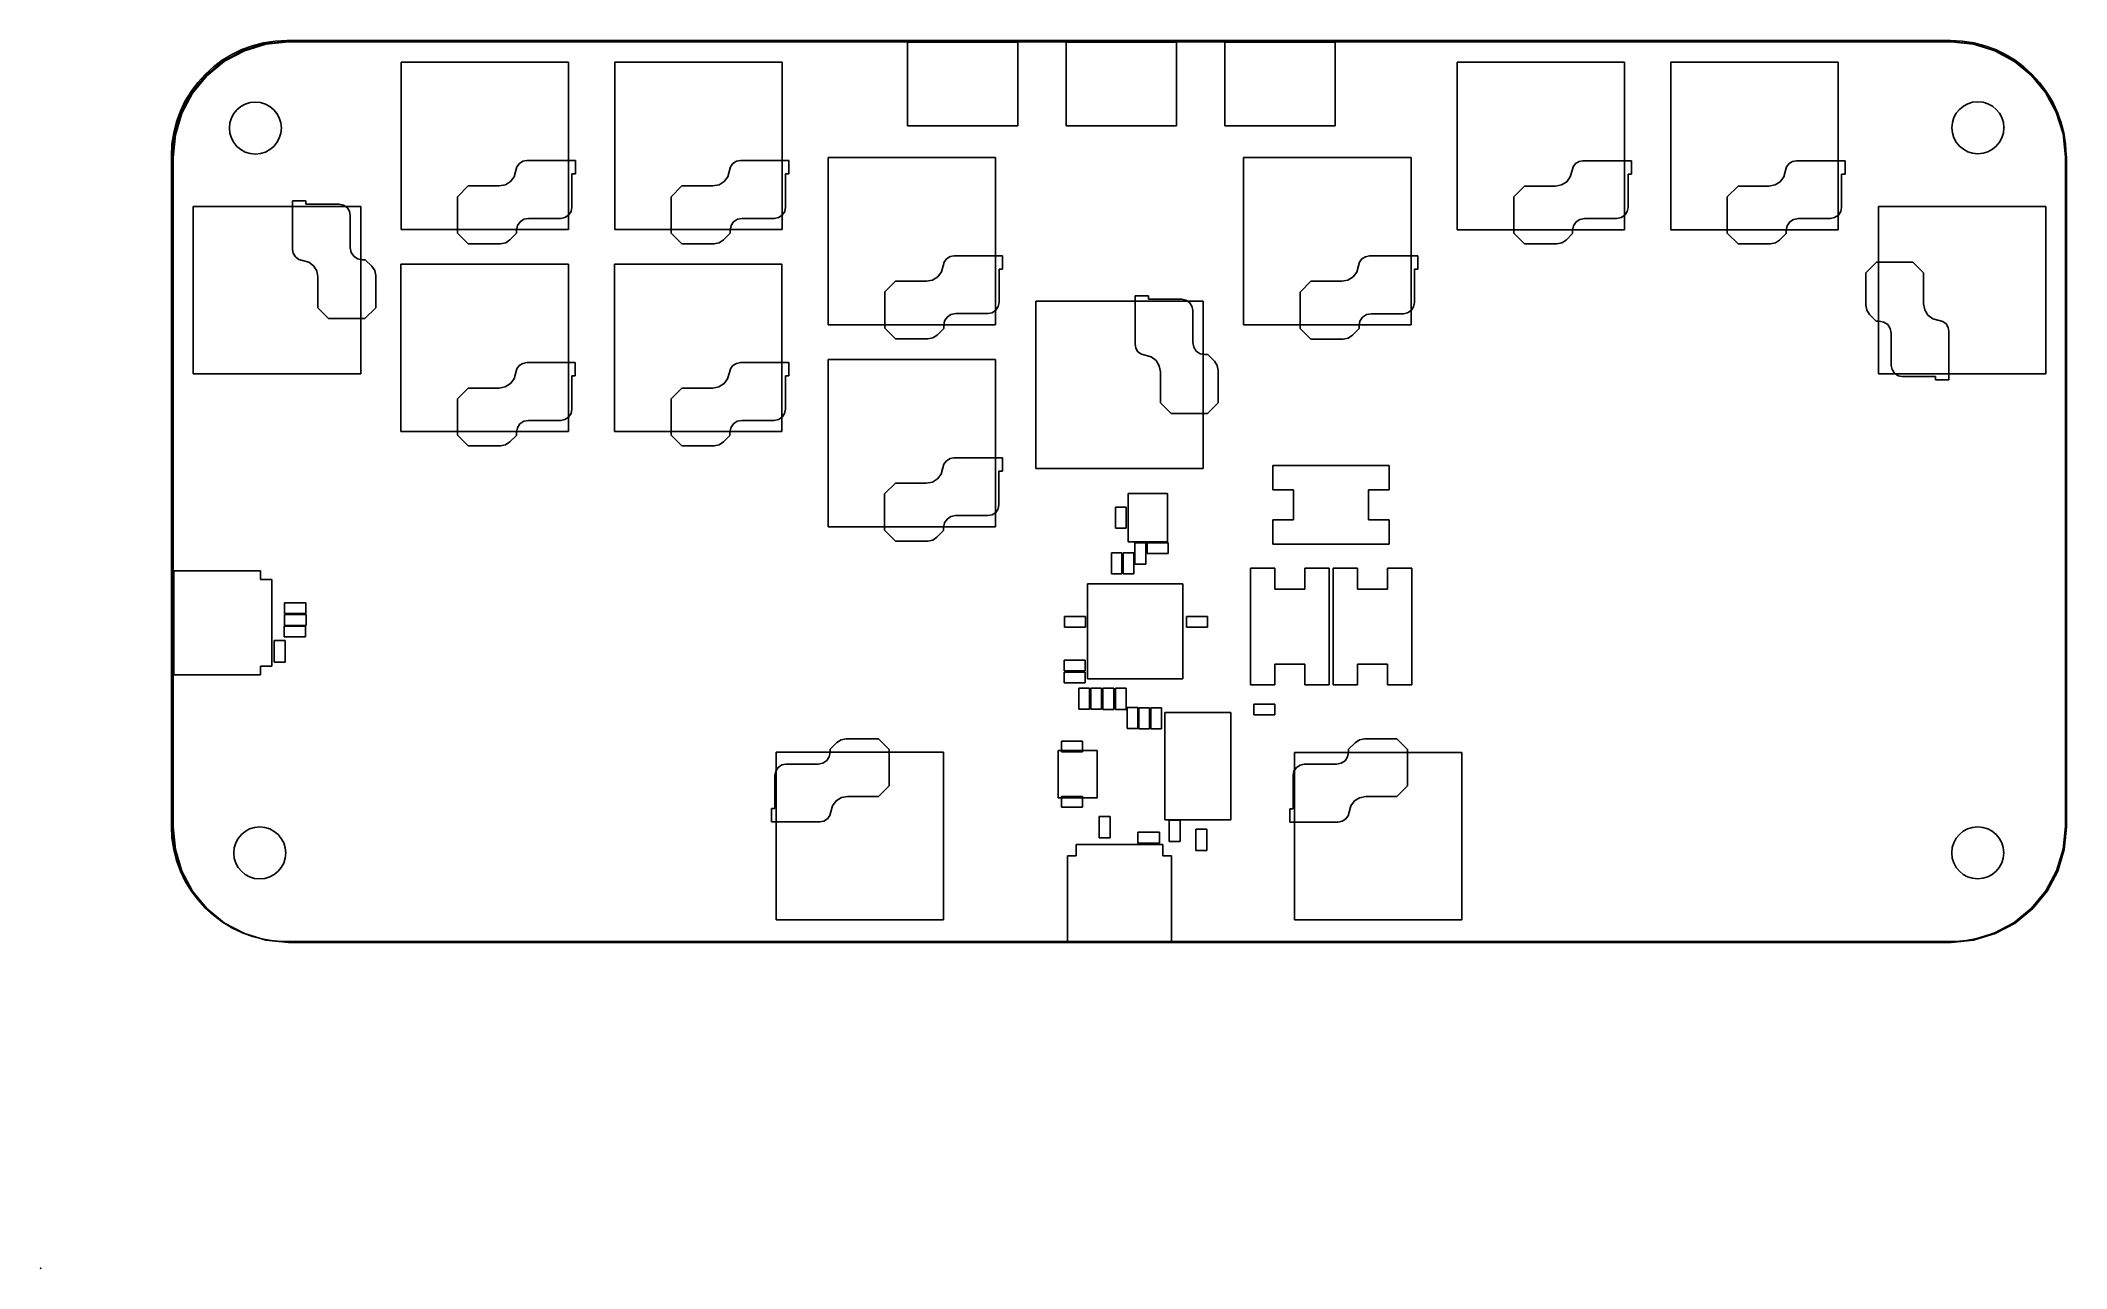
# Model space of a CAD drawing. Header units: millimetres. Extents: x 0 to 175, y 0 to 106.
import ezdxf

# ---------------------------------------------------------------- set-up
doc = ezdxf.new("R2010")
doc.units = ezdxf.units.MM
doc.header["$MEASUREMENT"] = 0
for name, color, linetype in [('MeisterboxS Acryl v2_Löcher', 7, 'Continuous'), ('MeisterboxS Acryl v2_MeisterboxS_fbr4-Edge_Cuts', 7, 'Continuous'), ('MeisterboxS Acryl v2_MeisterboxS_fbr4-F_Courtyard', 7, 'Continuous'), ('MeisterboxS Acryl v2_MeisterboxS_fbr4-User_Eco1', 7, 'Continuous')]:
    doc.layers.add(name, color=color, linetype=linetype)

msp = doc.modelspace()

# ---------------------------------------------------------------- linework, layer by layer
at = {"layer": 'MeisterboxS Acryl v2_Löcher'}
for p, q in [((165.443386, 106.364355), (21.341227, 106.364355)), ((11.334133, 96.35726), (11.334133, 38.316108)), ((175.45048, 38.316108), (175.45048, 96.35726)), ((21.341227, 28.309014), (165.443386, 28.309014))]:
    msp.add_line(p, q, dxfattribs=at)
for centre in [(18.609291, 98.778974), (167.815072, 98.808995), (18.98956, 35.994463), (167.805065, 36.00447)]:
    msp.add_circle(centre, 2.251596, dxfattribs=at)
for centre, start, end in [((21.341228, 96.35726), 90.00000546, 180), ((165.443386, 96.35726), 0, 90), ((21.341228, 38.316109), 180.00000546, 269.99999454), ((165.443386, 38.316109), 270, 359.99999454)]:
    msp.add_arc(centre, 10.007095, start, end, dxfattribs=at)
for p in [(20.860887, 98.778974), (170.066668, 98.808995), (21.241157, 35.994463), (170.056661, 36.00447), (0, 0)]:
    msp.add_point(p, dxfattribs=at)
at = {"layer": 'MeisterboxS Acryl v2_MeisterboxS_fbr4-Edge_Cuts'}
for p, q in [((17.50187, 105.483201), (15.803264, 104.561264)), ((17.50187, 105.483201), (15.803264, 104.561264)), ((19.378919, 106.065849), (17.50187, 105.483201)), ((19.378919, 106.065849), (17.50187, 105.483201)), ((21.3942, 106.269), (19.378919, 106.065849)), ((21.3942, 106.269), (19.378919, 106.065849)), ((21.3942, 106.269), (165.394, 106.269)), ((21.3942, 106.269), (165.394, 106.269)), ((167.409281, 106.065849), (165.394, 106.269)), ((167.409281, 106.065849), (165.394, 106.269)), ((169.28633, 105.483201), (167.409281, 106.065849)), ((169.28633, 105.483201), (167.409281, 106.065849)), ((170.984936, 104.561264), (169.28633, 105.483201)), ((170.984936, 104.561264), (169.28633, 105.483201)), ((15.803264, 104.561264), (14.323309, 103.340245)), ((15.803264, 104.561264), (14.323309, 103.340245)), ((172.464891, 103.340245), (170.984936, 104.561264)), ((172.464891, 103.340245), (170.984936, 104.561264)), ((13.102216, 101.860351), (12.180194, 100.161791)), ((13.102216, 101.860351), (12.180194, 100.161791)), ((14.323309, 103.340245), (13.102216, 101.860351)), ((14.323309, 103.340245), (13.102216, 101.860351)), ((173.685984, 101.860351), (172.464891, 103.340245)), ((173.685984, 101.860351), (172.464891, 103.340245)), ((174.608006, 100.161791), (173.685984, 101.860351)), ((174.608006, 100.161791), (173.685984, 101.860351)), ((12.180194, 100.161791), (11.597452, 98.284771)), ((12.180194, 100.161791), (11.597452, 98.284771)), ((175.190748, 98.284771), (174.608006, 100.161791)), ((175.190748, 98.284771), (174.608006, 100.161791)), ((11.597452, 98.284771), (11.3942, 96.2695)), ((11.597452, 98.284771), (11.3942, 96.2695)), ((175.394, 96.2695), (175.190748, 98.284771)), ((175.394, 96.2695), (175.190748, 98.284771)), ((11.3942, 38.2695), (11.3942, 96.2695)), ((11.3942, 38.2695), (11.3942, 96.2695)), ((175.394, 96.2695), (175.394, 38.2695)), ((175.394, 96.2695), (175.394, 38.2695)), ((11.3942, 38.2695), (11.588123, 36.309487)), ((11.3942, 38.2695), (11.588123, 36.309487)), ((175.200077, 36.309487), (175.394, 38.2695)), ((175.200077, 36.309487), (175.394, 38.2695)), ((11.588123, 36.309487), (12.155405, 34.442666)), ((11.588123, 36.309487), (12.155405, 34.442666)), ((174.632795, 34.442666), (175.200077, 36.309487)), ((174.632795, 34.442666), (175.200077, 36.309487)), ((12.155405, 34.442666), (13.074317, 32.721495)), ((12.155405, 34.442666), (13.074317, 32.721495)), ((173.713883, 32.721495), (174.632795, 34.442666)), ((173.713883, 32.721495), (174.632795, 34.442666)), ((13.074317, 32.721495), (14.323132, 31.198432)), ((13.074317, 32.721495), (14.323132, 31.198432)), ((172.465068, 31.198432), (173.713883, 32.721495)), ((172.465068, 31.198432), (173.713883, 32.721495)), ((14.323132, 31.198432), (15.846195, 29.949617)), ((14.323132, 31.198432), (15.846195, 29.949617)), ((15.846195, 29.949617), (17.567366, 29.030705)), ((15.846195, 29.949617), (17.567366, 29.030705)), ((169.220834, 29.030705), (170.942005, 29.949617)), ((169.220834, 29.030705), (170.942005, 29.949617)), ((170.942005, 29.949617), (172.465068, 31.198432)), ((170.942005, 29.949617), (172.465068, 31.198432)), ((17.567366, 29.030705), (19.434187, 28.463423)), ((17.567366, 29.030705), (19.434187, 28.463423)), ((19.434187, 28.463423), (21.3942, 28.2695)), ((19.434187, 28.463423), (21.3942, 28.2695)), ((165.394, 28.2695), (21.3942, 28.2695)), ((165.394, 28.2695), (21.3942, 28.2695)), ((165.394, 28.2695), (167.354013, 28.463423)), ((165.394, 28.2695), (167.354013, 28.463423)), ((167.354013, 28.463423), (169.220834, 29.030705)), ((167.354013, 28.463423), (169.220834, 29.030705))]:
    msp.add_line(p, q, dxfattribs=at)
msp.add_point((0, 0), dxfattribs=at)
at = {"layer": 'MeisterboxS Acryl v2_MeisterboxS_fbr4-F_Courtyard'}
for p, q in [((17.663166, 105.482795), (15.941995, 104.563883)), ((19.529987, 106.050077), (17.663166, 105.482795)), ((21.49, 106.244), (19.529987, 106.050077)), ((21.49, 106.244), (165.49, 106.244)), ((75.095, 106.2215), (84.645, 106.2215)), ((75.095, 98.9715), (75.095, 106.2215)), ((84.645, 106.2215), (84.645, 98.9715)), ((88.84, 106.2215), (98.39, 106.2215)), ((88.84, 98.9715), (88.84, 106.2215)), ((98.39, 106.2215), (98.39, 98.9715)), ((102.585, 106.2215), (112.135, 106.2215)), ((102.585, 98.9715), (102.585, 106.2215)), ((112.135, 106.2215), (112.135, 98.9715)), ((167.450013, 106.050077), (165.49, 106.244)), ((169.316834, 105.482795), (167.450013, 106.050077)), ((171.038005, 104.563883), (169.316834, 105.482795)), ((15.941995, 104.563883), (14.418932, 103.315068)), ((172.561068, 103.315068), (171.038005, 104.563883)), ((13.170117, 101.792005), (12.251205, 100.070834)), ((14.418932, 103.315068), (13.170117, 101.792005)), ((173.809883, 101.792005), (172.561068, 103.315068)), ((174.728795, 100.070834), (173.809883, 101.792005)), ((12.251205, 100.070834), (11.683923, 98.204013)), ((175.296077, 98.204013), (174.728795, 100.070834)), ((84.645, 98.9715), (75.095, 98.9715)), ((98.39, 98.9715), (88.84, 98.9715)), ((112.135, 98.9715), (102.585, 98.9715)), ((11.683923, 98.204013), (11.49, 96.244)), ((175.49, 96.244), (175.296077, 98.204013)), ((11.49, 38.244), (11.49, 96.244)), ((41.03, 94.564), (41.179, 95.103)), ((41.179, 95.103), (41.267, 95.42)), ((41.267, 95.42), (41.483, 95.711)), ((41.483, 95.711), (41.791, 95.902)), ((41.791, 95.902), (42.13, 95.966)), ((42.13, 95.966), (46.332, 95.966)), ((46.332, 94.812), (46.032, 94.812)), ((46.032, 94.812), (46.032, 91.922)), ((46.332, 95.966), (46.332, 94.812)), ((59.53, 94.564), (59.679, 95.103)), ((59.679, 95.103), (59.767, 95.42)), ((59.767, 95.42), (59.983, 95.711)), ((59.983, 95.711), (60.291, 95.902)), ((60.291, 95.902), (60.63, 95.966)), ((60.63, 95.966), (64.832, 95.966)), ((64.832, 94.812), (64.532, 94.812)), ((64.532, 94.812), (64.532, 91.922)), ((64.832, 95.966), (64.832, 94.812)), ((132.51, 94.554), (132.659, 95.093)), ((132.659, 95.093), (132.747, 95.41)), ((132.747, 95.41), (132.963, 95.701)), ((132.963, 95.701), (133.271, 95.892)), ((133.271, 95.892), (133.61, 95.956)), ((133.61, 95.956), (137.812, 95.956)), ((137.512, 94.802), (137.512, 91.912)), ((137.812, 94.802), (137.512, 94.802)), ((137.812, 95.956), (137.812, 94.802)), ((151.01, 94.554), (151.159, 95.093)), ((151.159, 95.093), (151.247, 95.41)), ((151.247, 95.41), (151.463, 95.701)), ((151.463, 95.701), (151.771, 95.892)), ((151.771, 95.892), (152.11, 95.956)), ((152.11, 95.956), (156.312, 95.956)), ((156.312, 94.802), (156.012, 94.802)), ((156.012, 94.802), (156.012, 91.912)), ((156.312, 95.956), (156.312, 94.802)), ((175.49, 96.244), (175.49, 38.244)), ((36.128, 92.837), (37.057, 93.766)), ((37.057, 93.766), (39.739, 93.766)), ((39.739, 93.766), (40.271, 93.866)), ((40.271, 93.866), (40.716, 94.143)), ((40.716, 94.143), (41.03, 94.564)), ((54.628, 92.837), (55.557, 93.766)), ((55.557, 93.766), (58.239, 93.766)), ((58.239, 93.766), (58.771, 93.866)), ((58.771, 93.866), (59.216, 94.143)), ((59.216, 94.143), (59.53, 94.564)), ((127.608, 92.827), (128.537, 93.756)), ((128.537, 93.756), (131.219, 93.756)), ((131.219, 93.756), (131.751, 93.856)), ((131.751, 93.856), (132.196, 94.133)), ((132.196, 94.133), (132.51, 94.554)), ((146.108, 92.827), (147.037, 93.756)), ((147.037, 93.756), (149.719, 93.756)), ((149.719, 93.756), (150.251, 93.856)), ((150.251, 93.856), (150.696, 94.133)), ((150.696, 94.133), (151.01, 94.554)), ((21.828, 92.476), (22.982, 92.476)), ((21.828, 88.274), (21.828, 92.476)), ((22.982, 92.476), (22.982, 92.176)), ((22.982, 92.176), (25.872, 92.176)), ((25.872, 92.176), (26.23, 92.105)), ((26.23, 92.105), (26.548, 91.892)), ((26.548, 91.892), (26.761, 91.574)), ((26.761, 91.574), (26.832, 91.216)), ((36.128, 89.691), (36.128, 92.837)), ((45.961, 91.564), (45.748, 91.246)), ((46.032, 91.922), (45.961, 91.564)), ((54.628, 89.691), (54.628, 92.837)), ((64.461, 91.564), (64.248, 91.246)), ((64.532, 91.922), (64.461, 91.564)), ((127.608, 89.681), (127.608, 92.827)), ((137.441, 91.554), (137.228, 91.236)), ((137.512, 91.912), (137.441, 91.554)), ((146.108, 89.681), (146.108, 92.827)), ((155.941, 91.554), (155.728, 91.236)), ((156.012, 91.912), (155.941, 91.554)), ((26.832, 91.216), (26.832, 88.416)), ((37.057, 88.762), (36.128, 89.691)), ((41.232, 89.666), (40.661, 89.095)), ((41.313, 90.329), (41.232, 89.922)), ((41.232, 89.922), (41.232, 89.666)), ((41.533, 90.661), (41.313, 90.329)), ((41.865, 90.881), (41.533, 90.661)), ((42.272, 90.962), (41.865, 90.881)), ((45.072, 90.962), (42.272, 90.962)), ((45.43, 91.033), (45.072, 90.962)), ((45.748, 91.246), (45.43, 91.033)), ((55.557, 88.762), (54.628, 89.691)), ((59.732, 89.666), (59.161, 89.095)), ((59.813, 90.329), (59.732, 89.922)), ((59.732, 89.922), (59.732, 89.666)), ((60.033, 90.661), (59.813, 90.329)), ((60.365, 90.881), (60.033, 90.661)), ((60.772, 90.962), (60.365, 90.881)), ((63.572, 90.962), (60.772, 90.962)), ((63.93, 91.033), (63.572, 90.962)), ((64.248, 91.246), (63.93, 91.033)), ((128.537, 88.752), (127.608, 89.681)), ((132.712, 89.656), (132.141, 89.085)), ((132.793, 90.319), (132.712, 89.912)), ((132.712, 89.912), (132.712, 89.656)), ((133.013, 90.651), (132.793, 90.319)), ((133.345, 90.871), (133.013, 90.651)), ((133.752, 90.952), (133.345, 90.871)), ((136.552, 90.952), (133.752, 90.952)), ((136.91, 91.023), (136.552, 90.952)), ((137.228, 91.236), (136.91, 91.023)), ((147.037, 88.752), (146.108, 89.681)), ((151.212, 89.656), (150.641, 89.085)), ((151.293, 90.319), (151.212, 89.912)), ((151.212, 89.912), (151.212, 89.656)), ((151.513, 90.651), (151.293, 90.319)), ((151.845, 90.871), (151.513, 90.651)), ((152.252, 90.952), (151.845, 90.871)), ((155.052, 90.952), (152.252, 90.952)), ((155.41, 91.023), (155.052, 90.952)), ((155.728, 91.236), (155.41, 91.023)), ((21.892, 87.935), (21.828, 88.274)), ((22.083, 87.627), (21.892, 87.935)), ((26.832, 88.416), (26.913, 88.009)), ((26.913, 88.009), (27.133, 87.677)), ((39.858, 88.762), (37.057, 88.762)), ((40.292, 88.848), (39.858, 88.762)), ((40.661, 89.095), (40.292, 88.848)), ((58.358, 88.762), (55.557, 88.762)), ((58.792, 88.848), (58.358, 88.762)), ((59.161, 89.095), (58.792, 88.848)), ((131.338, 88.752), (128.537, 88.752)), ((131.772, 88.838), (131.338, 88.752)), ((132.141, 89.085), (131.772, 88.838)), ((149.838, 88.752), (147.037, 88.752)), ((150.272, 88.838), (149.838, 88.752)), ((150.641, 89.085), (150.272, 88.838)), ((22.374, 87.411), (22.083, 87.627)), ((22.691, 87.323), (22.374, 87.411)), ((23.23, 87.174), (22.691, 87.323)), ((23.651, 86.86), (23.23, 87.174)), ((23.928, 86.415), (23.651, 86.86)), ((24.028, 85.883), (23.928, 86.415)), ((27.133, 87.677), (27.465, 87.457)), ((27.465, 87.457), (27.872, 87.376)), ((27.872, 87.376), (28.128, 87.376)), ((28.128, 87.376), (28.699, 86.805)), ((28.699, 86.805), (28.946, 86.436)), ((28.946, 86.436), (29.032, 86.002)), ((29.032, 86.002), (29.032, 83.201)), ((77.716, 85.893), (78.03, 86.314)), ((78.03, 86.314), (78.179, 86.853)), ((78.179, 86.853), (78.267, 87.17)), ((78.267, 87.17), (78.483, 87.461)), ((78.483, 87.461), (78.791, 87.652)), ((78.791, 87.652), (79.13, 87.716)), ((79.13, 87.716), (83.332, 87.716)), ((83.032, 86.562), (83.032, 83.672)), ((83.332, 86.562), (83.032, 86.562)), ((83.332, 87.716), (83.332, 86.562)), ((113.696, 85.883), (114.01, 86.304)), ((114.01, 86.304), (114.159, 86.843)), ((114.159, 86.843), (114.247, 87.16)), ((114.247, 87.16), (114.463, 87.451)), ((114.463, 87.451), (114.771, 87.642)), ((114.771, 87.642), (115.11, 87.706)), ((115.11, 87.706), (119.312, 87.706)), ((119.012, 86.552), (119.012, 83.662)), ((119.312, 86.552), (119.012, 86.552)), ((119.312, 87.706), (119.312, 86.552)), ((158.108, 86.237), (159.037, 87.166)), ((158.108, 83.436), (158.108, 86.237)), ((159.037, 87.166), (162.183, 87.166)), ((162.183, 87.166), (163.112, 86.237)), ((163.112, 86.237), (163.112, 83.555)), ((24.028, 83.201), (24.028, 85.883)), ((73.128, 84.587), (74.057, 85.516)), ((73.128, 81.441), (73.128, 84.587)), ((74.057, 85.516), (76.739, 85.516)), ((76.739, 85.516), (77.271, 85.616)), ((77.271, 85.616), (77.716, 85.893)), ((94.808, 84.256), (95.962, 84.256)), ((94.808, 80.054), (94.808, 84.256)), ((95.962, 84.256), (95.962, 83.956)), ((109.108, 84.577), (110.037, 85.506)), ((109.108, 81.431), (109.108, 84.577)), ((110.037, 85.506), (112.719, 85.506)), ((112.719, 85.506), (113.251, 85.606)), ((113.251, 85.606), (113.696, 85.883)), ((24.957, 82.272), (24.028, 83.201)), ((29.032, 83.201), (28.103, 82.272)), ((78.865, 82.631), (78.533, 82.411)), ((79.272, 82.712), (78.865, 82.631)), ((82.072, 82.712), (79.272, 82.712)), ((82.43, 82.783), (82.072, 82.712)), ((82.748, 82.996), (82.43, 82.783)), ((82.961, 83.314), (82.748, 82.996)), ((83.032, 83.672), (82.961, 83.314)), ((95.962, 83.956), (98.852, 83.956)), ((98.852, 83.956), (99.21, 83.885)), ((99.21, 83.885), (99.528, 83.672)), ((99.528, 83.672), (99.741, 83.354)), ((99.741, 83.354), (99.812, 82.996)), ((99.812, 82.996), (99.812, 80.196)), ((114.845, 82.621), (114.513, 82.401)), ((115.252, 82.702), (114.845, 82.621)), ((118.052, 82.702), (115.252, 82.702)), ((118.41, 82.773), (118.052, 82.702)), ((118.728, 82.986), (118.41, 82.773)), ((118.941, 83.304), (118.728, 82.986)), ((119.012, 83.662), (118.941, 83.304)), ((158.194, 83.002), (158.108, 83.436)), ((158.441, 82.633), (158.194, 83.002)), ((159.012, 82.062), (158.441, 82.633)), ((163.112, 83.555), (163.212, 83.023)), ((163.212, 83.023), (163.489, 82.578)), ((163.489, 82.578), (163.91, 82.264)), ((28.103, 82.272), (24.957, 82.272)), ((74.057, 80.512), (73.128, 81.441)), ((77.661, 80.845), (77.292, 80.598)), ((78.232, 81.416), (77.661, 80.845)), ((78.313, 82.079), (78.232, 81.672)), ((78.232, 81.672), (78.232, 81.416)), ((78.533, 82.411), (78.313, 82.079)), ((110.037, 80.502), (109.108, 81.431)), ((113.641, 80.835), (113.272, 80.588)), ((114.212, 81.406), (113.641, 80.835)), ((114.293, 82.069), (114.212, 81.662)), ((114.212, 81.662), (114.212, 81.406)), ((114.513, 82.401), (114.293, 82.069)), ((159.268, 82.062), (159.012, 82.062)), ((159.675, 81.981), (159.268, 82.062)), ((160.007, 81.761), (159.675, 81.981)), ((160.227, 81.429), (160.007, 81.761)), ((160.308, 81.022), (160.227, 81.429)), ((160.308, 78.222), (160.308, 81.022)), ((163.91, 82.264), (164.449, 82.115)), ((164.449, 82.115), (164.766, 82.027)), ((164.766, 82.027), (165.057, 81.811)), ((165.057, 81.811), (165.248, 81.503)), ((165.248, 81.503), (165.312, 81.164)), ((165.312, 81.164), (165.312, 76.962)), ((76.858, 80.512), (74.057, 80.512)), ((77.292, 80.598), (76.858, 80.512)), ((94.872, 79.715), (94.808, 80.054)), ((95.063, 79.407), (94.872, 79.715)), ((95.354, 79.191), (95.063, 79.407)), ((95.671, 79.103), (95.354, 79.191)), ((96.21, 78.954), (95.671, 79.103)), ((99.812, 80.196), (99.893, 79.789)), ((99.893, 79.789), (100.113, 79.457)), ((100.113, 79.457), (100.445, 79.237)), ((100.445, 79.237), (100.852, 79.156)), ((100.852, 79.156), (101.108, 79.156)), ((101.108, 79.156), (101.679, 78.585)), ((112.838, 80.502), (110.037, 80.502)), ((113.272, 80.588), (112.838, 80.502)), ((41.02, 77.064), (41.169, 77.603)), ((41.169, 77.603), (41.257, 77.92)), ((41.257, 77.92), (41.473, 78.211)), ((41.473, 78.211), (41.781, 78.402)), ((41.781, 78.402), (42.12, 78.466)), ((42.12, 78.466), (46.322, 78.466)), ((46.022, 77.312), (46.022, 74.422)), ((46.322, 77.312), (46.022, 77.312)), ((46.322, 78.466), (46.322, 77.312)), ((59.52, 77.064), (59.669, 77.603)), ((59.669, 77.603), (59.757, 77.92)), ((59.757, 77.92), (59.973, 78.211)), ((59.973, 78.211), (60.281, 78.402)), ((60.281, 78.402), (60.62, 78.466)), ((60.62, 78.466), (64.822, 78.466)), ((64.822, 77.312), (64.522, 77.312)), ((64.522, 77.312), (64.522, 74.422)), ((64.822, 78.466), (64.822, 77.312)), ((96.631, 78.64), (96.21, 78.954)), ((96.908, 78.195), (96.631, 78.64)), ((97.008, 77.663), (96.908, 78.195)), ((97.008, 74.981), (97.008, 77.663)), ((101.679, 78.585), (101.926, 78.216)), ((101.926, 78.216), (102.012, 77.782)), ((102.012, 77.782), (102.012, 74.981)), ((160.379, 77.864), (160.308, 78.222)), ((160.592, 77.546), (160.379, 77.864)), ((160.91, 77.333), (160.592, 77.546)), ((161.268, 77.262), (160.91, 77.333)), ((164.158, 77.262), (161.268, 77.262)), ((164.158, 76.962), (164.158, 77.262)), ((36.118, 75.337), (37.047, 76.266)), ((37.047, 76.266), (39.729, 76.266)), ((39.729, 76.266), (40.261, 76.366)), ((40.261, 76.366), (40.706, 76.643)), ((40.706, 76.643), (41.02, 77.064)), ((54.618, 75.337), (55.547, 76.266)), ((55.547, 76.266), (58.229, 76.266)), ((58.229, 76.266), (58.761, 76.366)), ((58.761, 76.366), (59.206, 76.643)), ((59.206, 76.643), (59.52, 77.064)), ((165.312, 76.962), (164.158, 76.962)), ((36.118, 72.191), (36.118, 75.337)), ((45.738, 73.746), (45.42, 73.533)), ((45.951, 74.064), (45.738, 73.746)), ((46.022, 74.422), (45.951, 74.064)), ((54.618, 72.191), (54.618, 75.337)), ((64.238, 73.746), (63.92, 73.533)), ((64.451, 74.064), (64.238, 73.746)), ((64.522, 74.422), (64.451, 74.064)), ((97.937, 74.052), (97.008, 74.981)), ((101.083, 74.052), (97.937, 74.052)), ((102.012, 74.981), (101.083, 74.052)), ((37.047, 71.262), (36.118, 72.191)), ((41.222, 72.166), (40.651, 71.595)), ((41.303, 72.829), (41.222, 72.422)), ((41.222, 72.422), (41.222, 72.166)), ((41.523, 73.161), (41.303, 72.829)), ((41.855, 73.381), (41.523, 73.161)), ((42.262, 73.462), (41.855, 73.381)), ((45.062, 73.462), (42.262, 73.462)), ((45.42, 73.533), (45.062, 73.462)), ((55.547, 71.262), (54.618, 72.191)), ((59.722, 72.166), (59.151, 71.595)), ((59.803, 72.829), (59.722, 72.422)), ((59.722, 72.422), (59.722, 72.166)), ((60.023, 73.161), (59.803, 72.829)), ((60.355, 73.381), (60.023, 73.161)), ((60.762, 73.462), (60.355, 73.381)), ((63.562, 73.462), (60.762, 73.462)), ((63.92, 73.533), (63.562, 73.462)), ((39.848, 71.262), (37.047, 71.262)), ((40.282, 71.348), (39.848, 71.262)), ((40.651, 71.595), (40.282, 71.348)), ((58.348, 71.262), (55.547, 71.262)), ((58.782, 71.348), (58.348, 71.262)), ((59.151, 71.595), (58.782, 71.348)), ((78.781, 70.152), (79.12, 70.216)), ((79.12, 70.216), (83.322, 70.216)), ((83.322, 70.216), (83.322, 69.062)), ((77.706, 68.393), (78.02, 68.814)), ((78.02, 68.814), (78.169, 69.353)), ((78.169, 69.353), (78.257, 69.67)), ((78.257, 69.67), (78.473, 69.961)), ((78.473, 69.961), (78.781, 70.152)), ((83.022, 69.062), (83.022, 66.172)), ((83.322, 69.062), (83.022, 69.062)), ((106.73, 69.544), (116.83, 69.544)), ((106.73, 67.444), (106.73, 69.544)), ((116.83, 69.544), (116.83, 67.444)), ((73.118, 67.087), (74.047, 68.016)), ((73.118, 63.941), (73.118, 67.087)), ((74.047, 68.016), (76.729, 68.016)), ((76.729, 68.016), (77.261, 68.116)), ((77.261, 68.116), (77.706, 68.393)), ((94.215, 67.139), (94.215, 62.939)), ((97.615, 67.139), (94.215, 67.139)), ((97.615, 62.939), (97.615, 67.139)), ((108.53, 67.444), (106.73, 67.444)), ((108.53, 64.844), (108.53, 67.444)), ((115.03, 67.444), (115.03, 64.844)), ((116.83, 67.444), (115.03, 67.444)), ((78.855, 65.131), (78.523, 64.911)), ((79.262, 65.212), (78.855, 65.131)), ((82.062, 65.212), (79.262, 65.212)), ((82.42, 65.283), (82.062, 65.212)), ((82.738, 65.496), (82.42, 65.283)), ((82.951, 65.814), (82.738, 65.496)), ((83.022, 66.172), (82.951, 65.814)), ((93.105, 65.949), (94.025, 65.949)), ((93.105, 64.129), (93.105, 65.949)), ((94.025, 65.949), (94.025, 64.129)), ((74.047, 63.012), (73.118, 63.941)), ((77.651, 63.345), (77.282, 63.098)), ((78.222, 63.916), (77.651, 63.345)), ((78.303, 64.579), (78.222, 64.172)), ((78.222, 64.172), (78.222, 63.916)), ((78.523, 64.911), (78.303, 64.579)), ((94.025, 64.129), (93.105, 64.129)), ((106.73, 64.844), (108.53, 64.844)), ((106.73, 62.744), (106.73, 64.844)), ((115.03, 64.844), (116.83, 64.844)), ((116.83, 64.844), (116.83, 62.744)), ((76.848, 63.012), (74.047, 63.012)), ((77.282, 63.098), (76.848, 63.012)), ((92.755, 61.999), (93.675, 61.999)), ((92.755, 60.179), (92.755, 61.999)), ((93.675, 61.999), (93.675, 60.179)), ((93.785, 60.179), (93.785, 61.999)), ((93.785, 61.999), (94.705, 61.999)), ((94.215, 62.939), (97.615, 62.939)), ((94.705, 61.999), (94.705, 60.179)), ((94.795, 61.009), (94.795, 62.869)), ((94.795, 62.869), (95.735, 62.869)), ((95.735, 62.869), (95.735, 61.009)), ((95.855, 62.849), (97.675, 62.849)), ((95.855, 61.929), (95.855, 62.849)), ((97.675, 61.929), (95.855, 61.929)), ((97.675, 62.849), (97.675, 61.929)), ((116.83, 62.744), (106.73, 62.744)), ((11.5475, 60.424), (19.0475, 60.424)), ((11.5475, 51.424), (11.5475, 60.424)), ((19.0475, 60.424), (19.0475, 59.674)), ((19.0475, 59.674), (20.0475, 59.674)), ((20.0475, 59.674), (20.0475, 52.174)), ((93.675, 60.179), (92.755, 60.179)), ((94.705, 60.179), (93.785, 60.179)), ((95.735, 61.009), (94.795, 61.009)), ((104.82, 60.654), (106.92, 60.654)), ((104.82, 50.554), (104.82, 60.654)), ((106.92, 60.654), (106.92, 58.854)), ((109.52, 58.854), (109.52, 60.654)), ((109.52, 60.654), (111.62, 60.654)), ((111.62, 60.654), (111.62, 50.554)), ((111.97, 60.654), (114.07, 60.654)), ((111.97, 50.554), (111.97, 60.654)), ((114.07, 60.654), (114.07, 58.854)), ((116.67, 60.654), (118.77, 60.654)), ((116.67, 58.854), (116.67, 60.654)), ((118.77, 60.654), (118.77, 50.554)), ((90.695, 59.309), (90.695, 51.069)), ((98.935, 59.309), (90.695, 59.309)), ((98.935, 51.069), (98.935, 59.309)), ((106.92, 58.854), (109.52, 58.854)), ((114.07, 58.854), (116.67, 58.854)), ((21.13, 56.724), (21.13, 57.664)), ((21.13, 57.664), (22.99, 57.664)), ((22.99, 56.724), (21.13, 56.724)), ((21.14, 56.634), (23, 56.634)), ((21.14, 55.694), (21.14, 56.634)), ((22.99, 57.664), (22.99, 56.724)), ((23, 56.634), (23, 55.694)), ((88.7, 56.484), (90.52, 56.484)), ((88.7, 55.564), (88.7, 56.484)), ((90.52, 56.484), (90.52, 55.564)), ((99.255, 55.564), (99.255, 56.484)), ((99.255, 56.484), (101.075, 56.484)), ((101.075, 56.484), (101.075, 55.564)), ((21.1, 55.644), (22.96, 55.644)), ((21.1, 54.704), (21.1, 55.644)), ((22.96, 54.704), (21.1, 54.704)), ((23, 55.694), (21.14, 55.694)), ((22.96, 55.644), (22.96, 54.704)), ((90.52, 55.564), (88.7, 55.564)), ((101.075, 55.564), (99.255, 55.564)), ((20.24, 52.524), (20.24, 54.384)), ((20.24, 54.384), (21.18, 54.384)), ((21.18, 54.384), (21.18, 52.524)), ((88.655, 51.779), (88.655, 52.699)), ((88.655, 52.699), (90.475, 52.699)), ((90.475, 52.699), (90.475, 51.779)), ((19.0475, 51.424), (11.5475, 51.424)), ((20.0475, 52.174), (19.0475, 52.174)), ((19.0475, 52.174), (19.0475, 51.424)), ((21.18, 52.524), (20.24, 52.524)), ((90.475, 51.779), (88.655, 51.779)), ((88.655, 51.649), (90.475, 51.649)), ((88.655, 50.729), (88.655, 51.649)), ((90.475, 51.649), (90.475, 50.729)), ((90.695, 51.069), (98.935, 51.069)), ((109.52, 52.354), (106.92, 52.354)), ((106.92, 52.354), (106.92, 50.554)), ((109.52, 50.554), (109.52, 52.354)), ((116.67, 52.354), (114.07, 52.354)), ((114.07, 52.354), (114.07, 50.554)), ((116.67, 50.554), (116.67, 52.354)), ((90.475, 50.729), (88.655, 50.729)), ((89.95, 48.434), (89.95, 50.254)), ((89.95, 50.254), (90.87, 50.254)), ((90.87, 50.254), (90.87, 48.434)), ((90.97, 50.254), (91.89, 50.254)), ((90.97, 48.434), (90.97, 50.254)), ((91.89, 50.254), (91.89, 48.434)), ((92.03, 48.414), (92.03, 50.274)), ((92.03, 50.274), (92.97, 50.274)), ((92.97, 50.274), (92.97, 48.414)), ((93.11, 50.274), (94.05, 50.274)), ((93.11, 48.414), (93.11, 50.274)), ((94.05, 50.274), (94.05, 48.414)), ((106.92, 50.554), (104.82, 50.554)), ((111.62, 50.554), (109.52, 50.554)), ((114.07, 50.554), (111.97, 50.554)), ((118.77, 50.554), (116.67, 50.554)), ((90.87, 48.434), (89.95, 48.434)), ((91.89, 48.434), (90.97, 48.434)), ((92.97, 48.414), (92.03, 48.414)), ((94.05, 48.414), (93.11, 48.414)), ((94.125, 46.769), (94.125, 48.589)), ((94.125, 48.589), (95.045, 48.589)), ((95.045, 48.589), (95.045, 46.769)), ((95.145, 46.749), (95.145, 48.569)), ((95.145, 48.569), (96.065, 48.569)), ((96.065, 48.569), (96.065, 46.749)), ((96.175, 48.569), (97.095, 48.569)), ((96.175, 46.749), (96.175, 48.569)), ((97.095, 48.569), (97.095, 46.749)), ((103.105, 48.169), (97.385, 48.169)), ((97.385, 48.169), (97.385, 38.869)), ((103.105, 38.869), (103.105, 48.169)), ((105.1, 48.884), (106.92, 48.884)), ((105.1, 47.964), (105.1, 48.884)), ((106.92, 47.964), (105.1, 47.964)), ((106.92, 48.884), (106.92, 47.964)), ((68.979, 45.553), (69.348, 45.8)), ((69.348, 45.8), (69.782, 45.886)), ((69.782, 45.886), (72.583, 45.886)), ((72.583, 45.886), (73.512, 44.957)), ((88.425, 45.679), (90.245, 45.679)), ((88.425, 44.759), (88.425, 45.679)), ((90.245, 45.679), (90.245, 44.759)), ((95.045, 46.769), (94.125, 46.769)), ((96.065, 46.749), (95.145, 46.749)), ((97.095, 46.749), (96.175, 46.749)), ((113.874, 45.543), (114.243, 45.79)), ((114.243, 45.79), (114.677, 45.876)), ((114.677, 45.876), (117.478, 45.876)), ((117.478, 45.876), (118.407, 44.947)), ((67.775, 43.767), (68.107, 43.987)), ((68.107, 43.987), (68.327, 44.319)), ((68.327, 44.319), (68.408, 44.726)), ((68.408, 44.982), (68.979, 45.553)), ((68.408, 44.726), (68.408, 44.982)), ((73.512, 44.957), (73.512, 41.811)), ((88.135, 44.869), (88.135, 40.769)), ((91.535, 44.869), (88.135, 44.869)), ((90.245, 44.759), (88.425, 44.759)), ((91.535, 40.769), (91.535, 44.869)), ((112.67, 43.757), (113.002, 43.977)), ((113.002, 43.977), (113.222, 44.309)), ((113.222, 44.309), (113.303, 44.716)), ((113.303, 44.972), (113.874, 45.543)), ((113.303, 44.716), (113.303, 44.972)), ((118.407, 44.947), (118.407, 41.801)), ((63.608, 42.726), (63.679, 43.084)), ((63.608, 39.836), (63.608, 42.726)), ((63.679, 43.084), (63.892, 43.402)), ((63.892, 43.402), (64.21, 43.615)), ((64.21, 43.615), (64.568, 43.686)), ((64.568, 43.686), (67.368, 43.686)), ((67.368, 43.686), (67.775, 43.767)), ((108.503, 42.716), (108.574, 43.074)), ((108.503, 39.826), (108.503, 42.716)), ((108.574, 43.074), (108.787, 43.392)), ((108.787, 43.392), (109.105, 43.605)), ((109.105, 43.605), (109.463, 43.676)), ((109.463, 43.676), (112.263, 43.676)), ((112.263, 43.676), (112.67, 43.757)), ((68.924, 40.505), (68.61, 40.084)), ((69.369, 40.782), (68.924, 40.505)), ((69.901, 40.882), (69.369, 40.782)), ((72.583, 40.882), (69.901, 40.882)), ((73.512, 41.811), (72.583, 40.882)), ((88.135, 40.769), (91.535, 40.769)), ((88.425, 39.959), (88.425, 40.879)), ((88.425, 40.879), (90.245, 40.879)), ((90.245, 40.879), (90.245, 39.959)), ((113.819, 40.495), (113.505, 40.074)), ((114.264, 40.772), (113.819, 40.495)), ((114.796, 40.872), (114.264, 40.772)), ((117.478, 40.872), (114.796, 40.872)), ((118.407, 41.801), (117.478, 40.872)), ((63.308, 39.836), (63.608, 39.836)), ((63.308, 38.682), (63.308, 39.836)), ((67.51, 38.682), (63.308, 38.682)), ((67.849, 38.746), (67.51, 38.682)), ((68.157, 38.937), (67.849, 38.746)), ((68.373, 39.228), (68.157, 38.937)), ((68.461, 39.545), (68.373, 39.228)), ((68.61, 40.084), (68.461, 39.545)), ((90.245, 39.959), (88.425, 39.959)), ((91.705, 37.299), (91.705, 39.159)), ((91.705, 39.159), (92.645, 39.159)), ((92.645, 39.159), (92.645, 37.299)), ((97.385, 38.869), (103.105, 38.869)), ((97.765, 38.839), (98.705, 38.839)), ((97.765, 36.979), (97.765, 38.839)), ((98.705, 38.839), (98.705, 36.979)), ((108.203, 38.672), (108.203, 39.826)), ((108.203, 39.826), (108.503, 39.826)), ((112.405, 38.672), (108.203, 38.672)), ((112.744, 38.736), (112.405, 38.672)), ((113.052, 38.927), (112.744, 38.736)), ((113.268, 39.218), (113.052, 38.927)), ((113.356, 39.535), (113.268, 39.218)), ((113.505, 40.074), (113.356, 39.535)), ((11.49, 38.244), (11.683923, 36.283987)), ((92.645, 37.299), (91.705, 37.299)), ((95.06, 37.784), (96.92, 37.784)), ((95.06, 36.844), (95.06, 37.784)), ((96.92, 37.784), (96.92, 36.844)), ((98.705, 36.979), (97.765, 36.979)), ((100.08, 36.204), (100.08, 38.064)), ((100.08, 38.064), (101.02, 38.064)), ((101.02, 38.064), (101.02, 36.204)), ((175.296077, 36.283987), (175.49, 38.244)), ((11.683923, 36.283987), (12.251205, 34.417166)), ((88.955, 35.739), (89.705, 35.739)), ((88.955, 28.239), (88.955, 35.739)), ((89.705, 35.739), (89.705, 36.739)), ((89.705, 36.739), (97.205, 36.739)), ((96.92, 36.844), (95.06, 36.844)), ((97.205, 36.739), (97.205, 35.739)), ((97.205, 35.739), (97.955, 35.739)), ((97.955, 35.739), (97.955, 28.239)), ((101.02, 36.204), (100.08, 36.204)), ((174.728795, 34.417166), (175.296077, 36.283987)), ((12.251205, 34.417166), (13.170117, 32.695995)), ((173.809883, 32.695995), (174.728795, 34.417166)), ((13.170117, 32.695995), (14.418932, 31.172932)), ((172.561068, 31.172932), (173.809883, 32.695995)), ((14.418932, 31.172932), (15.941995, 29.924117)), ((15.941995, 29.924117), (17.663166, 29.005205)), ((169.316834, 29.005205), (171.038005, 29.924117)), ((171.038005, 29.924117), (172.561068, 31.172932)), ((17.663166, 29.005205), (19.529987, 28.437923)), ((19.529987, 28.437923), (21.49, 28.244)), ((165.49, 28.244), (21.49, 28.244)), ((97.955, 28.239), (88.955, 28.239)), ((165.49, 28.244), (167.450013, 28.437923)), ((167.450013, 28.437923), (169.316834, 29.005205))]:
    msp.add_line(p, q, dxfattribs=at)
msp.add_point((0, 0), dxfattribs=at)
at = {"layer": 'MeisterboxS Acryl v2_MeisterboxS_fbr4-User_Eco1'}
for p, q in [((17.50187, 105.483201), (15.803264, 104.561264)), ((19.378919, 106.065849), (17.50187, 105.483201)), ((21.3942, 106.269), (19.378919, 106.065849)), ((21.3942, 106.269), (165.394, 106.269)), ((167.409281, 106.065849), (165.394, 106.269)), ((169.28633, 105.483201), (167.409281, 106.065849)), ((170.984936, 104.561264), (169.28633, 105.483201)), ((15.803264, 104.561264), (14.323309, 103.340245)), ((31.2342, 104.489), (31.2342, 89.9895)), ((45.7342, 104.489), (31.2342, 104.489)), ((45.7342, 89.9895), (45.7342, 104.489)), ((64.2342, 104.489), (49.7342, 104.489)), ((49.7342, 104.489), (49.7342, 89.9895)), ((64.2342, 89.9895), (64.2342, 104.489)), ((122.714, 104.48), (122.714, 89.9795)), ((137.214, 104.48), (122.714, 104.48)), ((137.214, 89.9795), (137.214, 104.48)), ((141.214, 104.48), (141.214, 89.9795)), ((155.714, 104.48), (141.214, 104.48)), ((155.714, 89.9795), (155.714, 104.48)), ((172.464891, 103.340245), (170.984936, 104.561264)), ((13.102216, 101.860351), (12.180194, 100.161791)), ((14.323309, 103.340245), (13.102216, 101.860351)), ((173.685984, 101.860351), (172.464891, 103.340245)), ((174.608006, 100.161791), (173.685984, 101.860351)), ((12.180194, 100.161791), (11.597452, 98.284771)), ((175.190748, 98.284771), (174.608006, 100.161791)), ((11.597452, 98.284771), (11.3942, 96.2695)), ((175.394, 96.2695), (175.190748, 98.284771)), ((11.3942, 38.2695), (11.3942, 96.2695)), ((82.7342, 96.2395), (68.2342, 96.2395)), ((68.2342, 96.2395), (68.2342, 81.7395)), ((82.7342, 81.7395), (82.7342, 96.2395)), ((118.714, 96.2295), (104.214, 96.2295)), ((104.214, 96.2295), (104.214, 81.7295)), ((118.714, 81.7295), (118.714, 96.2295)), ((175.394, 96.2695), (175.394, 38.2695)), ((13.2342, 91.9995), (13.2342, 77.4995)), ((27.7342, 91.9995), (13.2342, 91.9995)), ((27.7342, 77.4995), (27.7342, 91.9995)), ((159.214, 91.9895), (159.214, 77.4895)), ((173.714, 91.9895), (159.214, 91.9895)), ((173.714, 77.4895), (173.714, 91.9895)), ((31.2342, 89.9895), (45.7342, 89.9895)), ((49.7342, 89.9895), (64.2342, 89.9895)), ((122.714, 89.9795), (137.214, 89.9795)), ((141.214, 89.9795), (155.714, 89.9795)), ((31.2242, 86.9895), (31.2242, 72.4895)), ((45.7242, 86.9895), (31.2242, 86.9895)), ((45.7242, 72.4895), (45.7242, 86.9895)), ((49.7242, 86.9895), (49.7242, 72.4895)), ((64.2242, 86.9895), (49.7242, 86.9895)), ((64.2242, 72.4895), (64.2242, 86.9895)), ((100.714, 83.7795), (86.2142, 83.7795)), ((86.2142, 83.7795), (86.2142, 69.2795)), ((100.714, 69.2795), (100.714, 83.7795)), ((68.2342, 81.7395), (82.7342, 81.7395)), ((104.214, 81.7295), (118.714, 81.7295)), ((13.2342, 77.4995), (27.7342, 77.4995)), ((68.2242, 78.7395), (68.2242, 64.2395)), ((82.7242, 78.7395), (68.2242, 78.7395)), ((82.7242, 64.2395), (82.7242, 78.7395)), ((159.214, 77.4895), (173.714, 77.4895)), ((31.2242, 72.4895), (45.7242, 72.4895)), ((49.7242, 72.4895), (64.2242, 72.4895)), ((86.2142, 69.2795), (100.714, 69.2795)), ((68.2242, 64.2395), (82.7242, 64.2395)), ((63.7142, 44.7095), (63.7142, 30.2095)), ((78.2142, 44.7095), (63.7142, 44.7095)), ((78.2142, 30.2095), (78.2142, 44.7095)), ((123.109, 44.6995), (108.609, 44.6995)), ((108.609, 44.6995), (108.609, 30.1995)), ((123.109, 30.1995), (123.109, 44.6995)), ((11.3942, 38.2695), (11.588123, 36.309487)), ((175.200077, 36.309487), (175.394, 38.2695)), ((11.588123, 36.309487), (12.155405, 34.442666)), ((174.632795, 34.442666), (175.200077, 36.309487)), ((12.155405, 34.442666), (13.074317, 32.721495)), ((173.713883, 32.721495), (174.632795, 34.442666)), ((13.074317, 32.721495), (14.323132, 31.198432)), ((172.465068, 31.198432), (173.713883, 32.721495)), ((14.323132, 31.198432), (15.846195, 29.949617)), ((15.846195, 29.949617), (17.567366, 29.030705)), ((63.7142, 30.2095), (78.2142, 30.2095)), ((108.609, 30.1995), (123.109, 30.1995)), ((169.220834, 29.030705), (170.942005, 29.949617)), ((170.942005, 29.949617), (172.465068, 31.198432)), ((17.567366, 29.030705), (19.434187, 28.463423)), ((19.434187, 28.463423), (21.3942, 28.2695)), ((165.394, 28.2695), (21.3942, 28.2695)), ((165.394, 28.2695), (167.354013, 28.463423)), ((167.354013, 28.463423), (169.220834, 29.030705))]:
    msp.add_line(p, q, dxfattribs=at)
msp.add_point((0, 0), dxfattribs=at)

doc.saveas('drawing.dxf')
